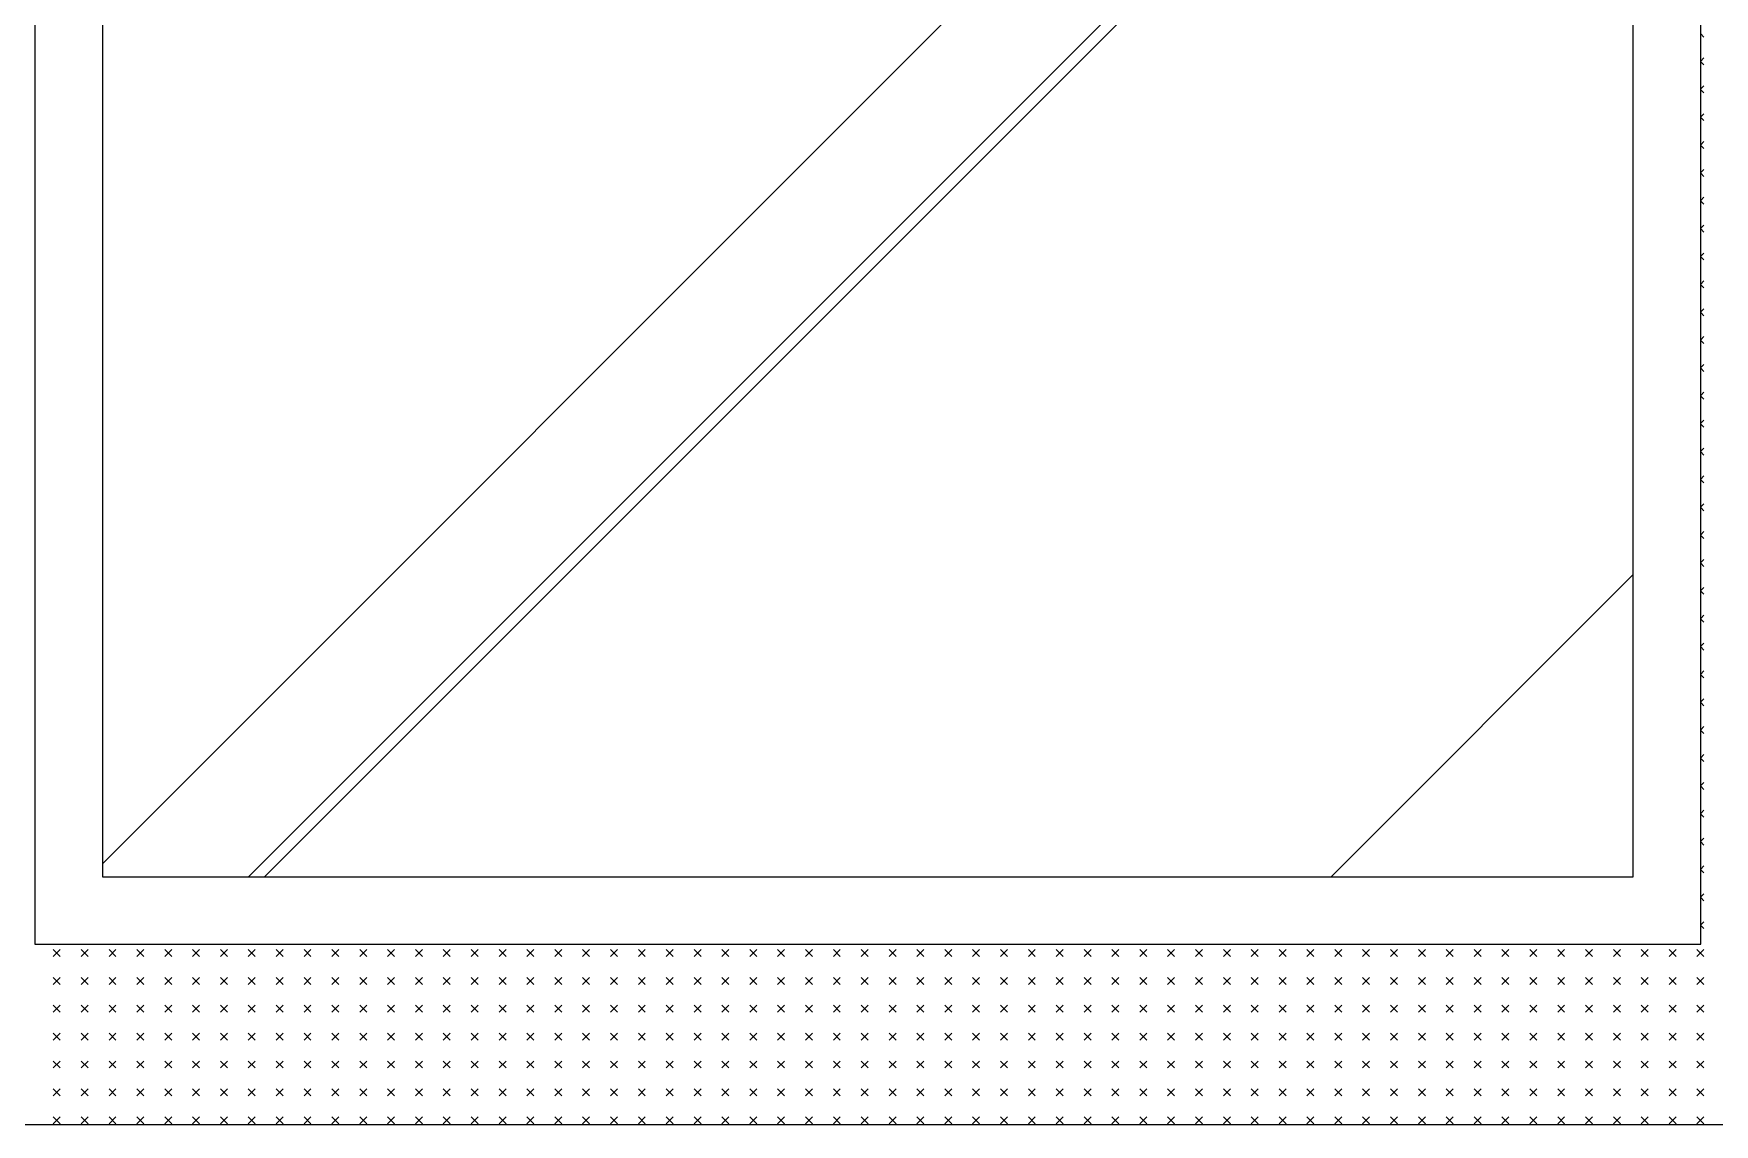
# Model space of a CAD drawing. Extents: x -6243262 to 3079315, y -2914302 to 172723.
# Drawn here: x -1780133 to -1779375, y -598832 to -598340 of the extents above; entities that cross this region are included whole.
import ezdxf

# ---------------------------------------------------------------- set-up
doc = ezdxf.new("R2010")
doc.units = 0
doc.header["$LTSCALE"] = 1000
doc.layers.add('fur', color=253, linetype='Continuous')

# ---------------------------------------------------------------- blocks, each defined once
blk = doc.blocks.new('$plan$00002641')
at = {"layer": 'fur', "color": 0}
for p, q in [((1629.96, 394.96), (1628.55, 393.54)), ((1640.8, 393.54), (1639.38, 394.96)), ((1642.52, 394.96), (1641.11, 393.54)), ((1653.36, 393.54), (1651.94, 394.96)), ((1655.08, 394.96), (1653.67, 393.54)), ((1665.92, 393.54), (1664.5, 394.96)), ((1667.64, 394.96), (1666.23, 393.54)), ((1678.48, 393.54), (1677.06, 394.96)), ((1680.2, 394.96), (1678.79, 393.54)), ((1691.04, 393.54), (1689.62, 394.96)), ((1692.76, 394.96), (1691.35, 393.54)), ((1703.6, 393.54), (1702.18, 394.96)), ((1705.32, 394.96), (1703.91, 393.54)), ((1716.16, 393.54), (1714.74, 394.96)), ((1717.88, 394.96), (1716.47, 393.54)), ((1728.72, 393.54), (1727.3, 394.96)), ((1730.44, 394.96), (1729.03, 393.54)), ((1741.28, 393.54), (1739.86, 394.96)), ((1743, 394.96), (1741.59, 393.54)), ((1753.84, 393.54), (1752.42, 394.96)), ((1755.56, 394.96), (1754.15, 393.54)), ((1766.4, 393.54), (1764.98, 394.96)), ((1768.12, 394.96), (1766.71, 393.54)), ((1778.96, 393.54), (1777.54, 394.96)), ((1780.68, 394.96), (1779.27, 393.54)), ((1791.52, 393.54), (1790.1, 394.96)), ((1793.24, 394.96), (1791.83, 393.54)), ((1804.08, 393.54), (1802.66, 394.96)), ((1805.8, 394.96), (1804.39, 393.54)), ((1816.64, 393.54), (1815.22, 394.96)), ((1818.36, 394.96), (1816.95, 393.54)), ((1829.2, 393.54), (1827.78, 394.96)), ((1830.92, 394.96), (1829.51, 393.54)), ((1841.76, 393.54), (1840.34, 394.96)), ((1843.48, 394.96), (1842.07, 393.54)), ((1854.32, 393.54), (1852.9, 394.96)), ((1856.04, 394.96), (1854.63, 393.54)), ((1866.88, 393.54), (1865.46, 394.96)), ((1868.6, 394.96), (1867.19, 393.54)), ((1879.44, 393.54), (1878.02, 394.96)), ((1881.16, 394.96), (1879.75, 393.54)), ((1892, 393.54), (1890.58, 394.96)), ((1893.72, 394.96), (1892.31, 393.54)), ((1904.56, 393.54), (1903.14, 394.96)), ((1906.28, 394.96), (1904.87, 393.54)), ((1917.12, 393.54), (1915.7, 394.96)), ((1918.84, 394.96), (1917.43, 393.54)), ((1929.68, 393.54), (1928.26, 394.96)), ((1931.4, 394.96), (1929.99, 393.54)), ((1942.24, 393.54), (1940.82, 394.96)), ((1943.96, 394.96), (1942.55, 393.54)), ((1954.8, 393.54), (1953.38, 394.96)), ((1956.52, 394.96), (1955.11, 393.54)), ((1967.36, 393.54), (1965.94, 394.96)), ((1969.08, 394.96), (1967.67, 393.54)), ((1979.92, 393.54), (1978.5, 394.96)), ((1981.64, 394.96), (1980.23, 393.54)), ((1992.48, 393.54), (1991.06, 394.96)), ((1994.2, 394.96), (1992.79, 393.54)), ((2005.04, 393.54), (2003.62, 394.96)), ((2006.76, 394.96), (2005.35, 393.54)), ((2017.6, 393.54), (2016.18, 394.96)), ((2019.32, 394.96), (2017.91, 393.54)), ((2030.16, 393.54), (2028.74, 394.96)), ((2031.88, 394.96), (2030.47, 393.54)), ((2044.44, 391.82), (2041.3, 394.96)), ((2044.44, 394.96), (2041.3, 391.82)), ((2057, 391.82), (2053.86, 394.96)), ((2057, 394.96), (2053.86, 391.82)), ((2069.56, 391.82), (2066.42, 394.96)), ((2069.56, 394.96), (2066.42, 391.82)), ((2082.12, 391.82), (2078.98, 394.96)), ((2082.12, 394.96), (2078.98, 391.82)), ((2094.68, 391.82), (2091.54, 394.96)), ((2094.68, 394.96), (2091.54, 391.82)), ((2107.24, 391.82), (2104.1, 394.96)), ((2107.24, 394.96), (2104.1, 391.82)), ((2119.8, 391.82), (2116.66, 394.96)), ((2119.8, 394.96), (2116.66, 391.82)), ((2038.9, 393.54), (1287.8, 393.54)), ((2038.9, -357.56), (2038.9, 393.54)), ((2044.44, 379.26), (2041.3, 382.4)), ((2044.44, 382.4), (2041.3, 379.26)), ((2057, 379.26), (2053.86, 382.4)), ((2057, 382.4), (2053.86, 379.26)), ((2069.56, 379.26), (2066.42, 382.4)), ((2069.56, 382.4), (2066.42, 379.26)), ((2082.12, 379.26), (2078.98, 382.4)), ((2082.12, 382.4), (2078.98, 379.26)), ((2094.68, 379.26), (2091.54, 382.4)), ((2094.68, 382.4), (2091.54, 379.26)), ((2107.24, 379.26), (2104.1, 382.4)), ((2107.24, 382.4), (2104.1, 379.26)), ((2119.8, 379.26), (2116.66, 382.4)), ((2119.8, 382.4), (2116.66, 379.26)), ((2044.44, 366.7), (2041.3, 369.84)), ((2044.44, 369.84), (2041.3, 366.7)), ((2057, 366.7), (2053.86, 369.84)), ((2057, 369.84), (2053.86, 366.7)), ((2069.56, 366.7), (2066.42, 369.84)), ((2069.56, 369.84), (2066.42, 366.7)), ((2082.12, 366.7), (2078.98, 369.84)), ((2082.12, 369.84), (2078.98, 366.7)), ((2094.68, 366.7), (2091.54, 369.84)), ((2094.68, 369.84), (2091.54, 366.7)), ((2107.24, 366.7), (2104.1, 369.84)), ((2107.24, 369.84), (2104.1, 366.7)), ((2119.8, 366.7), (2116.66, 369.84)), ((2119.8, 369.84), (2116.66, 366.7)), ((2008.45, 363.09), (1318.25, 363.09)), ((2002.59, -327.11), (1318.25, 357.23)), ((2008.45, -261.2), (1384.17, 363.09)), ((2008.45, -254.02), (1391.34, 363.09)), ((2008.45, 226.85), (1872.21, 363.09)), ((2008.45, -327.11), (2008.45, 363.09)), ((2044.44, 354.14), (2041.3, 357.28)), ((2044.44, 357.28), (2041.3, 354.14)), ((2057, 354.14), (2053.86, 357.28)), ((2057, 357.28), (2053.86, 354.14)), ((2069.56, 354.14), (2066.42, 357.28)), ((2069.56, 357.28), (2066.42, 354.14)), ((2082.12, 354.14), (2078.98, 357.28)), ((2082.12, 357.28), (2078.98, 354.14)), ((2094.68, 354.14), (2091.54, 357.28)), ((2094.68, 357.28), (2091.54, 354.14)), ((2107.24, 354.14), (2104.1, 357.28)), ((2107.24, 357.28), (2104.1, 354.14)), ((2119.8, 354.14), (2116.66, 357.28)), ((2119.8, 357.28), (2116.66, 354.14)), ((2044.44, 341.58), (2041.3, 344.72)), ((2044.44, 344.72), (2041.3, 341.58)), ((2057, 341.58), (2053.86, 344.72)), ((2057, 344.72), (2053.86, 341.58)), ((2069.56, 341.58), (2066.42, 344.72)), ((2069.56, 344.72), (2066.42, 341.58)), ((2082.12, 341.58), (2078.98, 344.72)), ((2082.12, 344.72), (2078.98, 341.58)), ((2094.68, 341.58), (2091.54, 344.72)), ((2094.68, 344.72), (2091.54, 341.58)), ((2107.24, 341.58), (2104.1, 344.72)), ((2107.24, 344.72), (2104.1, 341.58)), ((2119.8, 341.58), (2116.66, 344.72)), ((2119.8, 344.72), (2116.66, 341.58)), ((2044.44, 329.02), (2041.3, 332.16)), ((2044.44, 332.16), (2041.3, 329.02)), ((2057, 329.02), (2053.86, 332.16)), ((2057, 332.16), (2053.86, 329.02)), ((2069.56, 329.02), (2066.42, 332.16)), ((2069.56, 332.16), (2066.42, 329.02)), ((2082.12, 329.02), (2078.98, 332.16)), ((2082.12, 332.16), (2078.98, 329.02)), ((2094.68, 329.02), (2091.54, 332.16)), ((2094.68, 332.16), (2091.54, 329.02)), ((2107.24, 329.02), (2104.1, 332.16)), ((2107.24, 332.16), (2104.1, 329.02)), ((2119.8, 329.02), (2116.66, 332.16)), ((2119.8, 332.16), (2116.66, 329.02)), ((2044.44, 316.46), (2041.3, 319.6)), ((2044.44, 319.6), (2041.3, 316.46)), ((2057, 316.46), (2053.86, 319.6)), ((2057, 319.6), (2053.86, 316.46)), ((2069.56, 316.46), (2066.42, 319.6)), ((2069.56, 319.6), (2066.42, 316.46)), ((2082.12, 316.46), (2078.98, 319.6)), ((2082.12, 319.6), (2078.98, 316.46)), ((2094.68, 316.46), (2091.54, 319.6)), ((2094.68, 319.6), (2091.54, 316.46)), ((2107.24, 316.46), (2104.1, 319.6)), ((2107.24, 319.6), (2104.1, 316.46)), ((2119.8, 316.46), (2116.66, 319.6)), ((2119.8, 319.6), (2116.66, 316.46)), ((2044.44, 303.9), (2041.3, 307.04)), ((2044.44, 307.04), (2041.3, 303.9)), ((2057, 303.9), (2053.86, 307.04)), ((2057, 307.04), (2053.86, 303.9)), ((2069.56, 303.9), (2066.42, 307.04)), ((2069.56, 307.04), (2066.42, 303.9)), ((2082.12, 303.9), (2078.98, 307.04)), ((2082.12, 307.04), (2078.98, 303.9)), ((2094.68, 303.9), (2091.54, 307.04)), ((2094.68, 307.04), (2091.54, 303.9)), ((2107.24, 303.9), (2104.1, 307.04)), ((2107.24, 307.04), (2104.1, 303.9)), ((2119.8, 303.9), (2116.66, 307.04)), ((2119.8, 307.04), (2116.66, 303.9)), ((2044.44, 291.34), (2041.3, 294.48)), ((2044.44, 294.48), (2041.3, 291.34)), ((2057, 291.34), (2053.86, 294.48)), ((2057, 294.48), (2053.86, 291.34)), ((2069.56, 291.34), (2066.42, 294.48)), ((2069.56, 294.48), (2066.42, 291.34)), ((2082.12, 291.34), (2078.98, 294.48)), ((2082.12, 294.48), (2078.98, 291.34)), ((2094.68, 291.34), (2091.54, 294.48)), ((2094.68, 294.48), (2091.54, 291.34)), ((2107.24, 291.34), (2104.1, 294.48)), ((2107.24, 294.48), (2104.1, 291.34)), ((2119.8, 291.34), (2116.66, 294.48)), ((2119.8, 294.48), (2116.66, 291.34)), ((2044.44, 278.78), (2041.3, 281.92)), ((2044.44, 281.92), (2041.3, 278.78)), ((2057, 278.78), (2053.86, 281.92)), ((2057, 281.92), (2053.86, 278.78)), ((2069.56, 278.78), (2066.42, 281.92)), ((2069.56, 281.92), (2066.42, 278.78)), ((2082.12, 278.78), (2078.98, 281.92)), ((2082.12, 281.92), (2078.98, 278.78)), ((2094.68, 278.78), (2091.54, 281.92)), ((2094.68, 281.92), (2091.54, 278.78)), ((2107.24, 278.78), (2104.1, 281.92)), ((2107.24, 281.92), (2104.1, 278.78)), ((2119.8, 278.78), (2116.66, 281.92)), ((2119.8, 281.92), (2116.66, 278.78)), ((2044.44, 266.22), (2041.3, 269.36)), ((2044.44, 269.36), (2041.3, 266.22)), ((2057, 266.22), (2053.86, 269.36)), ((2057, 269.36), (2053.86, 266.22)), ((2069.56, 266.22), (2066.42, 269.36)), ((2069.56, 269.36), (2066.42, 266.22)), ((2082.12, 266.22), (2078.98, 269.36)), ((2082.12, 269.36), (2078.98, 266.22)), ((2094.68, 266.22), (2091.54, 269.36)), ((2094.68, 269.36), (2091.54, 266.22)), ((2107.24, 266.22), (2104.1, 269.36)), ((2107.24, 269.36), (2104.1, 266.22)), ((2119.8, 269.36), (2116.66, 266.22)), ((2119.8, 266.22), (2116.66, 269.36)), ((2044.44, 253.66), (2041.3, 256.8)), ((2044.44, 256.8), (2041.3, 253.66)), ((2057, 253.66), (2053.86, 256.8)), ((2057, 256.8), (2053.86, 253.66)), ((2069.56, 253.66), (2066.42, 256.8)), ((2069.56, 256.8), (2066.42, 253.66)), ((2082.12, 253.66), (2078.98, 256.8)), ((2082.12, 256.8), (2078.98, 253.66)), ((2094.68, 253.66), (2091.54, 256.8)), ((2094.68, 256.8), (2091.54, 253.66)), ((2107.24, 256.8), (2104.1, 253.66)), ((2107.24, 253.66), (2104.1, 256.8)), ((2119.8, 256.8), (2116.66, 253.66)), ((2119.8, 253.66), (2116.66, 256.8)), ((2044.44, 241.1), (2041.3, 244.24)), ((2044.44, 244.24), (2041.3, 241.1)), ((2057, 241.1), (2053.86, 244.24)), ((2057, 244.24), (2053.86, 241.1)), ((2069.56, 241.1), (2066.42, 244.24)), ((2069.56, 244.24), (2066.42, 241.1)), ((2082.12, 241.1), (2078.98, 244.24)), ((2082.12, 244.24), (2078.98, 241.1)), ((2094.68, 244.24), (2091.54, 241.1)), ((2094.68, 241.1), (2091.54, 244.24)), ((2107.24, 244.24), (2104.1, 241.1)), ((2107.24, 241.1), (2104.1, 244.24)), ((2119.8, 244.24), (2116.66, 241.1)), ((2119.8, 241.1), (2116.66, 244.24)), ((2044.44, 228.54), (2041.3, 231.68)), ((2044.44, 231.68), (2041.3, 228.54)), ((2057, 228.54), (2053.86, 231.68)), ((2057, 231.68), (2053.86, 228.54)), ((2069.56, 228.54), (2066.42, 231.68)), ((2069.56, 231.68), (2066.42, 228.54)), ((2082.12, 231.68), (2078.98, 228.54)), ((2082.12, 228.54), (2078.98, 231.68)), ((2094.68, 231.68), (2091.54, 228.54)), ((2094.68, 228.54), (2091.54, 231.68)), ((2107.24, 231.68), (2104.1, 228.54)), ((2107.24, 228.54), (2104.1, 231.68)), ((2119.8, 231.68), (2116.66, 228.54)), ((2119.8, 228.54), (2116.66, 231.68)), ((2044.44, 215.98), (2041.3, 219.12)), ((2044.44, 219.12), (2041.3, 215.98)), ((2057, 215.98), (2053.86, 219.12)), ((2057, 219.12), (2053.86, 215.98)), ((2069.56, 219.12), (2066.42, 215.98)), ((2069.56, 215.98), (2066.42, 219.12)), ((2082.12, 219.12), (2078.98, 215.98)), ((2082.12, 215.98), (2078.98, 219.12)), ((2094.68, 219.12), (2091.54, 215.98)), ((2094.68, 215.98), (2091.54, 219.12)), ((2107.24, 219.12), (2104.1, 215.98)), ((2107.24, 215.98), (2104.1, 219.12)), ((2119.8, 219.12), (2116.66, 215.98)), ((2119.8, 215.98), (2116.66, 219.12)), ((2044.44, 203.42), (2041.3, 206.56)), ((2044.44, 206.56), (2041.3, 203.42)), ((2057, 203.42), (2053.86, 206.56)), ((2057, 206.56), (2053.86, 203.42)), ((2069.56, 203.42), (2066.42, 206.56)), ((2069.56, 206.56), (2066.42, 203.42)), ((2082.12, 206.56), (2078.98, 203.42)), ((2082.12, 203.42), (2078.98, 206.56)), ((2094.68, 206.56), (2091.54, 203.42)), ((2094.68, 203.42), (2091.54, 206.56)), ((2107.24, 206.56), (2104.1, 203.42)), ((2107.24, 203.42), (2104.1, 206.56)), ((2119.8, 206.56), (2116.66, 203.42)), ((2119.8, 203.42), (2116.66, 206.56)), ((2044.44, 190.86), (2041.3, 194)), ((2044.44, 194), (2041.3, 190.86)), ((2057, 190.86), (2053.86, 194)), ((2057, 194), (2053.86, 190.86)), ((2069.56, 190.86), (2066.42, 194)), ((2069.56, 194), (2066.42, 190.86)), ((2082.12, 190.86), (2078.98, 194)), ((2082.12, 194), (2078.98, 190.86)), ((2094.68, 194), (2091.54, 190.86)), ((2094.68, 190.86), (2091.54, 194)), ((2107.24, 194), (2104.1, 190.86)), ((2107.24, 190.86), (2104.1, 194)), ((2119.8, 194), (2116.66, 190.86)), ((2119.8, 190.86), (2116.66, 194)), ((2044.44, 178.3), (2041.3, 181.44)), ((2044.44, 181.44), (2041.3, 178.3)), ((2057, 178.3), (2053.86, 181.44)), ((2057, 181.44), (2053.86, 178.3)), ((2069.56, 178.3), (2066.42, 181.44)), ((2069.56, 181.44), (2066.42, 178.3)), ((2082.12, 178.3), (2078.98, 181.44)), ((2082.12, 181.44), (2078.98, 178.3)), ((2094.68, 178.3), (2091.54, 181.44)), ((2094.68, 181.44), (2091.54, 178.3)), ((2107.24, 181.44), (2104.1, 178.3)), ((2107.24, 178.3), (2104.1, 181.44)), ((2119.8, 181.44), (2116.66, 178.3)), ((2119.8, 178.3), (2116.66, 181.44)), ((2044.44, 165.74), (2041.3, 168.88)), ((2044.44, 168.88), (2041.3, 165.74)), ((2057, 165.74), (2053.86, 168.88)), ((2057, 168.88), (2053.86, 165.74)), ((2069.56, 165.74), (2066.42, 168.88)), ((2069.56, 168.88), (2066.42, 165.74)), ((2082.12, 165.74), (2078.98, 168.88)), ((2082.12, 168.88), (2078.98, 165.74)), ((2094.68, 165.74), (2091.54, 168.88)), ((2094.68, 168.88), (2091.54, 165.74)), ((2107.24, 165.74), (2104.1, 168.88)), ((2107.24, 168.88), (2104.1, 165.74)), ((2119.8, 168.88), (2116.66, 165.74)), ((2119.8, 165.74), (2116.66, 168.88)), ((2044.44, 153.18), (2041.3, 156.32)), ((2044.44, 156.32), (2041.3, 153.18)), ((2057, 153.18), (2053.86, 156.32)), ((2057, 156.32), (2053.86, 153.18)), ((2069.56, 153.18), (2066.42, 156.32)), ((2069.56, 156.32), (2066.42, 153.18)), ((2082.12, 153.18), (2078.98, 156.32)), ((2082.12, 156.32), (2078.98, 153.18)), ((2094.68, 153.18), (2091.54, 156.32)), ((2094.68, 156.32), (2091.54, 153.18)), ((2107.24, 153.18), (2104.1, 156.32)), ((2107.24, 156.32), (2104.1, 153.18)), ((2119.8, 153.18), (2116.66, 156.32)), ((2119.8, 156.32), (2116.66, 153.18)), ((2044.44, 140.62), (2041.3, 143.76)), ((2044.44, 143.76), (2041.3, 140.62)), ((2057, 140.62), (2053.86, 143.76)), ((2057, 143.76), (2053.86, 140.62)), ((2069.56, 140.62), (2066.42, 143.76)), ((2069.56, 143.76), (2066.42, 140.62)), ((2082.12, 140.62), (2078.98, 143.76)), ((2082.12, 143.76), (2078.98, 140.62)), ((2094.68, 140.62), (2091.54, 143.76)), ((2094.68, 143.76), (2091.54, 140.62)), ((2107.24, 140.62), (2104.1, 143.76)), ((2107.24, 143.76), (2104.1, 140.62)), ((2119.8, 140.62), (2116.66, 143.76)), ((2119.8, 143.76), (2116.66, 140.62)), ((2044.44, 128.06), (2041.3, 131.2)), ((2044.44, 131.2), (2041.3, 128.06)), ((2057, 128.06), (2053.86, 131.2)), ((2057, 131.2), (2053.86, 128.06)), ((2069.56, 128.06), (2066.42, 131.2)), ((2069.56, 131.2), (2066.42, 128.06)), ((2082.12, 128.06), (2078.98, 131.2)), ((2082.12, 131.2), (2078.98, 128.06)), ((2094.68, 128.06), (2091.54, 131.2)), ((2094.68, 131.2), (2091.54, 128.06)), ((2107.24, 128.06), (2104.1, 131.2)), ((2107.24, 131.2), (2104.1, 128.06)), ((2119.8, 128.06), (2116.66, 131.2)), ((2119.8, 131.2), (2116.66, 128.06)), ((2044.44, 115.5), (2041.3, 118.64)), ((2044.44, 118.64), (2041.3, 115.5)), ((2057, 115.5), (2053.86, 118.64)), ((2057, 118.64), (2053.86, 115.5)), ((2069.56, 115.5), (2066.42, 118.64)), ((2069.56, 118.64), (2066.42, 115.5)), ((2082.12, 115.5), (2078.98, 118.64)), ((2082.12, 118.64), (2078.98, 115.5)), ((2094.68, 115.5), (2091.54, 118.64)), ((2094.68, 118.64), (2091.54, 115.5)), ((2107.24, 115.5), (2104.1, 118.64)), ((2107.24, 118.64), (2104.1, 115.5)), ((2119.8, 115.5), (2116.66, 118.64)), ((2119.8, 118.64), (2116.66, 115.5)), ((2044.44, 102.94), (2041.3, 106.08)), ((2044.44, 106.08), (2041.3, 102.94)), ((2057, 102.94), (2053.86, 106.08)), ((2057, 106.08), (2053.86, 102.94)), ((2069.56, 102.94), (2066.42, 106.08)), ((2069.56, 106.08), (2066.42, 102.94)), ((2082.12, 102.94), (2078.98, 106.08)), ((2082.12, 106.08), (2078.98, 102.94)), ((2094.68, 102.94), (2091.54, 106.08)), ((2094.68, 106.08), (2091.54, 102.94)), ((2107.24, 102.94), (2104.1, 106.08)), ((2107.24, 106.08), (2104.1, 102.94)), ((2119.8, 102.94), (2116.66, 106.08)), ((2119.8, 106.08), (2116.66, 102.94)), ((2044.44, 90.38), (2041.3, 93.52)), ((2044.44, 93.52), (2041.3, 90.38)), ((2057, 90.38), (2053.86, 93.52)), ((2057, 93.52), (2053.86, 90.38)), ((2069.56, 90.38), (2066.42, 93.52)), ((2069.56, 93.52), (2066.42, 90.38)), ((2082.12, 90.38), (2078.98, 93.52)), ((2082.12, 93.52), (2078.98, 90.38)), ((2094.68, 90.38), (2091.54, 93.52)), ((2094.68, 93.52), (2091.54, 90.38)), ((2107.24, 90.38), (2104.1, 93.52)), ((2107.24, 93.52), (2104.1, 90.38)), ((2119.8, 90.38), (2116.66, 93.52)), ((2119.8, 93.52), (2116.66, 90.38)), ((2044.44, 77.82), (2041.3, 80.96)), ((2044.44, 80.96), (2041.3, 77.82)), ((2057, 77.82), (2053.86, 80.96)), ((2057, 80.96), (2053.86, 77.82)), ((2069.56, 77.82), (2066.42, 80.96)), ((2069.56, 80.96), (2066.42, 77.82)), ((2082.12, 77.82), (2078.98, 80.96)), ((2082.12, 80.96), (2078.98, 77.82)), ((2094.68, 77.82), (2091.54, 80.96)), ((2094.68, 80.96), (2091.54, 77.82)), ((2107.24, 77.82), (2104.1, 80.96)), ((2107.24, 80.96), (2104.1, 77.82)), ((2119.8, 77.82), (2116.66, 80.96)), ((2119.8, 80.96), (2116.66, 77.82)), ((2044.44, 65.26), (2041.3, 68.4)), ((2044.44, 68.4), (2041.3, 65.26)), ((2057, 65.26), (2053.86, 68.4)), ((2057, 68.4), (2053.86, 65.26)), ((2069.56, 65.26), (2066.42, 68.4)), ((2069.56, 68.4), (2066.42, 65.26)), ((2082.12, 65.26), (2078.98, 68.4)), ((2082.12, 68.4), (2078.98, 65.26)), ((2094.68, 65.26), (2091.54, 68.4)), ((2094.68, 68.4), (2091.54, 65.26)), ((2107.24, 65.26), (2104.1, 68.4)), ((2107.24, 68.4), (2104.1, 65.26)), ((2119.8, 65.26), (2116.66, 68.4)), ((2119.8, 68.4), (2116.66, 65.26)), ((2044.44, 52.7), (2041.3, 55.84)), ((2044.44, 55.84), (2041.3, 52.7)), ((2057, 52.7), (2053.86, 55.84)), ((2057, 55.84), (2053.86, 52.7)), ((2069.56, 52.7), (2066.42, 55.84)), ((2069.56, 55.84), (2066.42, 52.7)), ((2082.12, 52.7), (2078.98, 55.84)), ((2082.12, 55.84), (2078.98, 52.7)), ((2094.68, 52.7), (2091.54, 55.84)), ((2094.68, 55.84), (2091.54, 52.7)), ((2107.24, 52.7), (2104.1, 55.84)), ((2107.24, 55.84), (2104.1, 52.7)), ((2119.8, 52.7), (2116.66, 55.84)), ((2119.8, 55.84), (2116.66, 52.7)), ((2044.44, 40.14), (2041.3, 43.28)), ((2044.44, 43.28), (2041.3, 40.14)), ((2057, 40.14), (2053.86, 43.28)), ((2057, 43.28), (2053.86, 40.14)), ((2069.56, 40.14), (2066.42, 43.28)), ((2069.56, 43.28), (2066.42, 40.14)), ((2082.12, 40.14), (2078.98, 43.28)), ((2082.12, 43.28), (2078.98, 40.14)), ((2094.68, 40.14), (2091.54, 43.28)), ((2094.68, 43.28), (2091.54, 40.14)), ((2107.24, 40.14), (2104.1, 43.28)), ((2107.24, 43.28), (2104.1, 40.14)), ((2119.8, 40.14), (2116.66, 43.28)), ((2119.8, 43.28), (2116.66, 40.14)), ((2044.44, 27.58), (2041.3, 30.72)), ((2044.44, 30.72), (2041.3, 27.58)), ((2057, 27.58), (2053.86, 30.72)), ((2057, 30.72), (2053.86, 27.58)), ((2069.56, 27.58), (2066.42, 30.72)), ((2069.56, 30.72), (2066.42, 27.58)), ((2082.12, 27.58), (2078.98, 30.72)), ((2082.12, 30.72), (2078.98, 27.58)), ((2094.68, 27.58), (2091.54, 30.72)), ((2094.68, 30.72), (2091.54, 27.58)), ((2107.24, 27.58), (2104.1, 30.72)), ((2107.24, 30.72), (2104.1, 27.58)), ((2119.8, 27.58), (2116.66, 30.72)), ((2119.8, 30.72), (2116.66, 27.58)), ((2044.44, 15.02), (2041.3, 18.16)), ((2044.44, 18.16), (2041.3, 15.02)), ((2057, 15.02), (2053.86, 18.16)), ((2057, 18.16), (2053.86, 15.02)), ((2069.56, 15.02), (2066.42, 18.16)), ((2069.56, 18.16), (2066.42, 15.02)), ((2082.12, 15.02), (2078.98, 18.16)), ((2082.12, 18.16), (2078.98, 15.02)), ((2094.68, 15.02), (2091.54, 18.16)), ((2094.68, 18.16), (2091.54, 15.02)), ((2107.24, 15.02), (2104.1, 18.16)), ((2107.24, 18.16), (2104.1, 15.02)), ((2119.8, 15.02), (2116.66, 18.16)), ((2119.8, 18.16), (2116.66, 15.02)), ((2044.44, 2.46), (2041.3, 5.6)), ((2044.44, 5.6), (2041.3, 2.46)), ((2057, 2.46), (2053.86, 5.6)), ((2057, 5.6), (2053.86, 2.46)), ((2069.56, 2.46), (2066.42, 5.6)), ((2069.56, 5.6), (2066.42, 2.46)), ((2082.12, 2.46), (2078.98, 5.6)), ((2082.12, 5.6), (2078.98, 2.46)), ((2094.68, 2.46), (2091.54, 5.6)), ((2094.68, 5.6), (2091.54, 2.46)), ((2107.24, 2.46), (2104.1, 5.6)), ((2107.24, 5.6), (2104.1, 2.46)), ((2119.8, 2.46), (2116.66, 5.6)), ((2119.8, 5.6), (2116.66, 2.46)), ((2044.44, -10.1), (2041.3, -6.96)), ((2044.44, -6.96), (2041.3, -10.1)), ((2057, -10.1), (2053.86, -6.96)), ((2057, -6.96), (2053.86, -10.1)), ((2069.56, -10.1), (2066.42, -6.96)), ((2069.56, -6.96), (2066.42, -10.1)), ((2082.12, -10.1), (2078.98, -6.96)), ((2082.12, -6.96), (2078.98, -10.1)), ((2094.68, -10.1), (2091.54, -6.96)), ((2094.68, -6.96), (2091.54, -10.1)), ((2107.24, -10.1), (2104.1, -6.96)), ((2107.24, -6.96), (2104.1, -10.1)), ((2119.8, -10.1), (2116.66, -6.96)), ((2119.8, -6.96), (2116.66, -10.1)), ((2044.44, -22.66), (2041.3, -19.52)), ((2044.44, -19.52), (2041.3, -22.66)), ((2057, -22.66), (2053.86, -19.52)), ((2057, -19.52), (2053.86, -22.66)), ((2069.56, -22.66), (2066.42, -19.52)), ((2069.56, -19.52), (2066.42, -22.66)), ((2082.12, -22.66), (2078.98, -19.52)), ((2082.12, -19.52), (2078.98, -22.66)), ((2094.68, -22.66), (2091.54, -19.52)), ((2094.68, -19.52), (2091.54, -22.66)), ((2107.24, -22.66), (2104.1, -19.52)), ((2107.24, -19.52), (2104.1, -22.66)), ((2119.8, -22.66), (2116.66, -19.52)), ((2119.8, -19.52), (2116.66, -22.66)), ((2044.44, -35.22), (2041.3, -32.08)), ((2044.44, -32.08), (2041.3, -35.22)), ((2057, -35.22), (2053.86, -32.08)), ((2057, -32.08), (2053.86, -35.22)), ((2069.56, -35.22), (2066.42, -32.08)), ((2069.56, -32.08), (2066.42, -35.22)), ((2082.12, -35.22), (2078.98, -32.08)), ((2082.12, -32.08), (2078.98, -35.22)), ((2094.68, -35.22), (2091.54, -32.08)), ((2094.68, -32.08), (2091.54, -35.22)), ((2107.24, -35.22), (2104.1, -32.08)), ((2107.24, -32.08), (2104.1, -35.22)), ((2119.8, -35.22), (2116.66, -32.08)), ((2119.8, -32.08), (2116.66, -35.22)), ((2044.44, -47.78), (2041.3, -44.64)), ((2044.44, -44.64), (2041.3, -47.78)), ((2057, -47.78), (2053.86, -44.64)), ((2057, -44.64), (2053.86, -47.78)), ((2069.56, -47.78), (2066.42, -44.64)), ((2069.56, -44.64), (2066.42, -47.78)), ((2082.12, -47.78), (2078.98, -44.64)), ((2082.12, -44.64), (2078.98, -47.78)), ((2094.68, -47.78), (2091.54, -44.64)), ((2094.68, -44.64), (2091.54, -47.78)), ((2107.24, -47.78), (2104.1, -44.64)), ((2107.24, -44.64), (2104.1, -47.78)), ((2119.8, -47.78), (2116.66, -44.64)), ((2119.8, -44.64), (2116.66, -47.78)), ((2044.44, -60.34), (2041.3, -57.2)), ((2044.44, -57.2), (2041.3, -60.34)), ((2057, -60.34), (2053.86, -57.2)), ((2057, -57.2), (2053.86, -60.34)), ((2069.56, -60.34), (2066.42, -57.2)), ((2069.56, -57.2), (2066.42, -60.34)), ((2082.12, -60.34), (2078.98, -57.2)), ((2082.12, -57.2), (2078.98, -60.34)), ((2094.68, -60.34), (2091.54, -57.2)), ((2094.68, -57.2), (2091.54, -60.34)), ((2107.24, -60.34), (2104.1, -57.2)), ((2107.24, -57.2), (2104.1, -60.34)), ((2119.8, -60.34), (2116.66, -57.2)), ((2119.8, -57.2), (2116.66, -60.34)), ((2044.44, -72.9), (2041.3, -69.76)), ((2044.44, -69.76), (2041.3, -72.9)), ((2057, -72.9), (2053.86, -69.76)), ((2057, -69.76), (2053.86, -72.9)), ((2069.56, -72.9), (2066.42, -69.76)), ((2069.56, -69.76), (2066.42, -72.9)), ((2082.12, -72.9), (2078.98, -69.76)), ((2082.12, -69.76), (2078.98, -72.9)), ((2094.68, -72.9), (2091.54, -69.76)), ((2094.68, -69.76), (2091.54, -72.9)), ((2107.24, -72.9), (2104.1, -69.76)), ((2107.24, -69.76), (2104.1, -72.9)), ((2119.8, -72.9), (2116.66, -69.76)), ((2119.8, -69.76), (2116.66, -72.9)), ((2044.44, -85.46), (2041.3, -82.32)), ((2044.44, -82.32), (2041.3, -85.46)), ((2057, -85.46), (2053.86, -82.32)), ((2057, -82.32), (2053.86, -85.46)), ((2069.56, -85.46), (2066.42, -82.32)), ((2069.56, -82.32), (2066.42, -85.46)), ((2082.12, -85.46), (2078.98, -82.32)), ((2082.12, -82.32), (2078.98, -85.46)), ((2094.68, -85.46), (2091.54, -82.32)), ((2094.68, -82.32), (2091.54, -85.46)), ((2107.24, -85.46), (2104.1, -82.32)), ((2107.24, -82.32), (2104.1, -85.46)), ((2119.8, -85.46), (2116.66, -82.32)), ((2119.8, -82.32), (2116.66, -85.46)), ((2044.44, -98.02), (2041.3, -94.88)), ((2044.44, -94.88), (2041.3, -98.02)), ((2057, -98.02), (2053.86, -94.88)), ((2057, -94.88), (2053.86, -98.02)), ((2069.56, -98.02), (2066.42, -94.88)), ((2069.56, -94.88), (2066.42, -98.02)), ((2082.12, -98.02), (2078.98, -94.88)), ((2082.12, -94.88), (2078.98, -98.02)), ((2094.68, -98.02), (2091.54, -94.88)), ((2094.68, -94.88), (2091.54, -98.02)), ((2107.24, -98.02), (2104.1, -94.88)), ((2107.24, -94.88), (2104.1, -98.02)), ((2119.8, -98.02), (2116.66, -94.88)), ((2119.8, -94.88), (2116.66, -98.02)), ((2044.44, -110.58), (2041.3, -107.44)), ((2044.44, -107.44), (2041.3, -110.58)), ((2057, -110.58), (2053.86, -107.44)), ((2057, -107.44), (2053.86, -110.58)), ((2069.56, -110.58), (2066.42, -107.44)), ((2069.56, -107.44), (2066.42, -110.58)), ((2082.12, -110.58), (2078.98, -107.44)), ((2082.12, -107.44), (2078.98, -110.58)), ((2094.68, -110.58), (2091.54, -107.44)), ((2094.68, -107.44), (2091.54, -110.58)), ((2107.24, -110.58), (2104.1, -107.44)), ((2107.24, -107.44), (2104.1, -110.58)), ((2119.8, -110.58), (2116.66, -107.44)), ((2119.8, -107.44), (2116.66, -110.58)), ((2044.44, -123.14), (2041.3, -120)), ((2044.44, -120), (2041.3, -123.14)), ((2057, -123.14), (2053.86, -120)), ((2057, -120), (2053.86, -123.14)), ((2069.56, -123.14), (2066.42, -120)), ((2069.56, -120), (2066.42, -123.14)), ((2082.12, -123.14), (2078.98, -120)), ((2082.12, -120), (2078.98, -123.14)), ((2094.68, -123.14), (2091.54, -120)), ((2094.68, -120), (2091.54, -123.14)), ((2107.24, -123.14), (2104.1, -120)), ((2107.24, -120), (2104.1, -123.14)), ((2119.8, -123.14), (2116.66, -120)), ((2119.8, -120), (2116.66, -123.14)), ((2044.44, -135.7), (2041.3, -132.56)), ((2044.44, -132.56), (2041.3, -135.7)), ((2057, -135.7), (2053.86, -132.56)), ((2057, -132.56), (2053.86, -135.7)), ((2069.56, -135.7), (2066.42, -132.56)), ((2069.56, -132.56), (2066.42, -135.7)), ((2082.12, -135.7), (2078.98, -132.56)), ((2082.12, -132.56), (2078.98, -135.7)), ((2094.68, -135.7), (2091.54, -132.56)), ((2094.68, -132.56), (2091.54, -135.7)), ((2107.24, -135.7), (2104.1, -132.56)), ((2107.24, -132.56), (2104.1, -135.7)), ((2119.8, -135.7), (2116.66, -132.56)), ((2119.8, -132.56), (2116.66, -135.7)), ((2044.44, -148.26), (2041.3, -145.12)), ((2044.44, -145.12), (2041.3, -148.26)), ((2057, -148.26), (2053.86, -145.12)), ((2057, -145.12), (2053.86, -148.26)), ((2069.56, -148.26), (2066.42, -145.12)), ((2069.56, -145.12), (2066.42, -148.26)), ((2082.12, -148.26), (2078.98, -145.12)), ((2082.12, -145.12), (2078.98, -148.26)), ((2094.68, -148.26), (2091.54, -145.12)), ((2094.68, -145.12), (2091.54, -148.26)), ((2107.24, -148.26), (2104.1, -145.12)), ((2107.24, -145.12), (2104.1, -148.26)), ((2119.8, -148.26), (2116.66, -145.12)), ((2119.8, -145.12), (2116.66, -148.26)), ((2044.44, -160.82), (2041.3, -157.68)), ((2044.44, -157.68), (2041.3, -160.82)), ((2057, -160.82), (2053.86, -157.68)), ((2057, -157.68), (2053.86, -160.82)), ((2069.56, -160.82), (2066.42, -157.68)), ((2069.56, -157.68), (2066.42, -160.82)), ((2082.12, -160.82), (2078.98, -157.68)), ((2082.12, -157.68), (2078.98, -160.82)), ((2094.68, -160.82), (2091.54, -157.68)), ((2094.68, -157.68), (2091.54, -160.82)), ((2107.24, -160.82), (2104.1, -157.68)), ((2107.24, -157.68), (2104.1, -160.82)), ((2119.8, -160.82), (2116.66, -157.68)), ((2119.8, -157.68), (2116.66, -160.82)), ((2044.44, -173.38), (2041.3, -170.24)), ((2044.44, -170.24), (2041.3, -173.38)), ((2057, -173.38), (2053.86, -170.24)), ((2057, -170.24), (2053.86, -173.38)), ((2069.56, -173.38), (2066.42, -170.24)), ((2069.56, -170.24), (2066.42, -173.38)), ((2082.12, -173.38), (2078.98, -170.24)), ((2082.12, -170.24), (2078.98, -173.38)), ((2094.68, -173.38), (2091.54, -170.24)), ((2094.68, -170.24), (2091.54, -173.38)), ((2107.24, -173.38), (2104.1, -170.24)), ((2107.24, -170.24), (2104.1, -173.38)), ((2119.8, -173.38), (2116.66, -170.24)), ((2119.8, -170.24), (2116.66, -173.38)), ((2044.44, -185.94), (2041.3, -182.8)), ((2044.44, -182.8), (2041.3, -185.94)), ((2057, -185.94), (2053.86, -182.8)), ((2057, -182.8), (2053.86, -185.94)), ((2069.56, -185.94), (2066.42, -182.8)), ((2069.56, -182.8), (2066.42, -185.94)), ((2082.12, -185.94), (2078.98, -182.8)), ((2082.12, -182.8), (2078.98, -185.94)), ((2094.68, -185.94), (2091.54, -182.8)), ((2094.68, -182.8), (2091.54, -185.94)), ((2107.24, -185.94), (2104.1, -182.8)), ((2107.24, -182.8), (2104.1, -185.94)), ((2119.8, -185.94), (2116.66, -182.8)), ((2119.8, -182.8), (2116.66, -185.94)), ((2044.44, -195.36), (2041.3, -198.5)), ((2044.44, -198.5), (2041.3, -195.36)), ((2057, -198.5), (2053.86, -195.36)), ((2057, -195.36), (2053.86, -198.5)), ((2069.56, -198.5), (2066.42, -195.36)), ((2069.56, -195.36), (2066.42, -198.5)), ((2082.12, -198.5), (2078.98, -195.36)), ((2082.12, -195.36), (2078.98, -198.5)), ((2094.68, -198.5), (2091.54, -195.36)), ((2094.68, -195.36), (2091.54, -198.5)), ((2107.24, -198.5), (2104.1, -195.36)), ((2107.24, -195.36), (2104.1, -198.5)), ((2119.8, -198.5), (2116.66, -195.36)), ((2119.8, -195.36), (2116.66, -198.5)), ((2044.44, -207.92), (2041.3, -211.06)), ((2044.44, -211.06), (2041.3, -207.92)), ((2057, -207.92), (2053.86, -211.06)), ((2057, -211.06), (2053.86, -207.92)), ((2069.56, -211.06), (2066.42, -207.92)), ((2069.56, -207.92), (2066.42, -211.06)), ((2082.12, -211.06), (2078.98, -207.92)), ((2082.12, -207.92), (2078.98, -211.06)), ((2094.68, -211.06), (2091.54, -207.92)), ((2094.68, -207.92), (2091.54, -211.06)), ((2107.24, -211.06), (2104.1, -207.92)), ((2107.24, -207.92), (2104.1, -211.06)), ((2119.8, -211.06), (2116.66, -207.92)), ((2119.8, -207.92), (2116.66, -211.06)), ((2044.44, -220.48), (2041.3, -223.62)), ((2044.44, -223.62), (2041.3, -220.48)), ((2057, -220.48), (2053.86, -223.62)), ((2057, -223.62), (2053.86, -220.48)), ((2069.56, -223.62), (2066.42, -220.48)), ((2069.56, -220.48), (2066.42, -223.62)), ((2082.12, -223.62), (2078.98, -220.48)), ((2082.12, -220.48), (2078.98, -223.62)), ((2094.68, -223.62), (2091.54, -220.48)), ((2094.68, -220.48), (2091.54, -223.62)), ((2107.24, -223.62), (2104.1, -220.48)), ((2107.24, -220.48), (2104.1, -223.62)), ((2119.8, -223.62), (2116.66, -220.48)), ((2119.8, -220.48), (2116.66, -223.62)), ((2044.44, -233.04), (2041.3, -236.18)), ((2044.44, -236.18), (2041.3, -233.04)), ((2057, -236.18), (2053.86, -233.04)), ((2057, -233.04), (2053.86, -236.18)), ((2069.56, -236.18), (2066.42, -233.04)), ((2069.56, -233.04), (2066.42, -236.18)), ((2082.12, -236.18), (2078.98, -233.04)), ((2082.12, -233.04), (2078.98, -236.18)), ((2094.68, -236.18), (2091.54, -233.04)), ((2094.68, -233.04), (2091.54, -236.18)), ((2107.24, -236.18), (2104.1, -233.04)), ((2107.24, -233.04), (2104.1, -236.18)), ((2119.8, -236.18), (2116.66, -233.04)), ((2119.8, -233.04), (2116.66, -236.18)), ((2044.44, -248.74), (2041.3, -245.6)), ((2044.44, -245.6), (2041.3, -248.74)), ((2057, -248.74), (2053.86, -245.6)), ((2057, -245.6), (2053.86, -248.74)), ((2069.56, -248.74), (2066.42, -245.6)), ((2069.56, -245.6), (2066.42, -248.74)), ((2082.12, -248.74), (2078.98, -245.6)), ((2082.12, -245.6), (2078.98, -248.74)), ((2094.68, -248.74), (2091.54, -245.6)), ((2094.68, -245.6), (2091.54, -248.74)), ((2107.24, -248.74), (2104.1, -245.6)), ((2107.24, -245.6), (2104.1, -248.74)), ((2119.8, -248.74), (2116.66, -245.6)), ((2119.8, -245.6), (2116.66, -248.74)), ((2044.44, -261.3), (2041.3, -258.16)), ((2044.44, -258.16), (2041.3, -261.3)), ((2057, -261.3), (2053.86, -258.16)), ((2057, -258.16), (2053.86, -261.3)), ((2069.56, -261.3), (2066.42, -258.16)), ((2069.56, -258.16), (2066.42, -261.3)), ((2082.12, -261.3), (2078.98, -258.16)), ((2082.12, -258.16), (2078.98, -261.3)), ((2094.68, -261.3), (2091.54, -258.16)), ((2094.68, -258.16), (2091.54, -261.3)), ((2107.24, -261.3), (2104.1, -258.16)), ((2107.24, -258.16), (2104.1, -261.3)), ((2119.8, -261.3), (2116.66, -258.16)), ((2119.8, -258.16), (2116.66, -261.3)), ((2044.44, -273.86), (2041.3, -270.72)), ((2044.44, -270.72), (2041.3, -273.86)), ((2057, -273.86), (2053.86, -270.72)), ((2057, -270.72), (2053.86, -273.86)), ((2069.56, -273.86), (2066.42, -270.72)), ((2069.56, -270.72), (2066.42, -273.86)), ((2082.12, -273.86), (2078.98, -270.72)), ((2082.12, -270.72), (2078.98, -273.86)), ((2094.68, -273.86), (2091.54, -270.72)), ((2094.68, -270.72), (2091.54, -273.86)), ((2107.24, -273.86), (2104.1, -270.72)), ((2107.24, -270.72), (2104.1, -273.86)), ((2119.8, -273.86), (2116.66, -270.72)), ((2119.8, -270.72), (2116.66, -273.86)), ((2044.44, -286.42), (2041.3, -283.28)), ((2044.44, -283.28), (2041.3, -286.42)), ((2057, -286.42), (2053.86, -283.28)), ((2057, -283.28), (2053.86, -286.42)), ((2069.56, -286.42), (2066.42, -283.28)), ((2069.56, -283.28), (2066.42, -286.42)), ((2082.12, -286.42), (2078.98, -283.28)), ((2082.12, -283.28), (2078.98, -286.42)), ((2094.68, -286.42), (2091.54, -283.28)), ((2094.68, -283.28), (2091.54, -286.42)), ((2107.24, -286.42), (2104.1, -283.28)), ((2107.24, -283.28), (2104.1, -286.42)), ((2119.8, -286.42), (2116.66, -283.28)), ((2119.8, -283.28), (2116.66, -286.42)), ((2044.44, -298.98), (2041.3, -295.84)), ((2044.44, -295.84), (2041.3, -298.98)), ((2057, -298.98), (2053.86, -295.84)), ((2057, -295.84), (2053.86, -298.98)), ((2069.56, -298.98), (2066.42, -295.84)), ((2069.56, -295.84), (2066.42, -298.98)), ((2082.12, -298.98), (2078.98, -295.84)), ((2082.12, -295.84), (2078.98, -298.98)), ((2094.68, -298.98), (2091.54, -295.84)), ((2094.68, -295.84), (2091.54, -298.98)), ((2107.24, -298.98), (2104.1, -295.84)), ((2107.24, -295.84), (2104.1, -298.98)), ((2119.8, -298.98), (2116.66, -295.84)), ((2119.8, -295.84), (2116.66, -298.98)), ((2044.44, -311.54), (2041.3, -308.4)), ((2044.44, -308.4), (2041.3, -311.54)), ((2057, -311.54), (2053.86, -308.4)), ((2057, -308.4), (2053.86, -311.54)), ((2069.56, -311.54), (2066.42, -308.4)), ((2069.56, -308.4), (2066.42, -311.54)), ((2082.12, -311.54), (2078.98, -308.4)), ((2082.12, -308.4), (2078.98, -311.54)), ((2094.68, -311.54), (2091.54, -308.4)), ((2094.68, -308.4), (2091.54, -311.54)), ((2107.24, -311.54), (2104.1, -308.4)), ((2107.24, -308.4), (2104.1, -311.54)), ((2119.8, -311.54), (2116.66, -308.4)), ((2119.8, -308.4), (2116.66, -311.54)), ((2044.44, -324.1), (2041.3, -320.96)), ((2044.44, -320.96), (2041.3, -324.1)), ((2057, -324.1), (2053.86, -320.96)), ((2057, -320.96), (2053.86, -324.1)), ((2069.56, -324.1), (2066.42, -320.96)), ((2069.56, -320.96), (2066.42, -324.1)), ((2082.12, -324.1), (2078.98, -320.96)), ((2082.12, -320.96), (2078.98, -324.1)), ((2094.68, -324.1), (2091.54, -320.96)), ((2094.68, -320.96), (2091.54, -324.1)), ((2107.24, -324.1), (2104.1, -320.96)), ((2107.24, -320.96), (2104.1, -324.1)), ((2119.8, -324.1), (2116.66, -320.96)), ((2119.8, -320.96), (2116.66, -324.1)), ((1318.25, -327.11), (2008.45, -327.11)), ((2044.44, -336.66), (2041.3, -333.52)), ((2044.44, -333.52), (2041.3, -336.66)), ((2057, -336.66), (2053.86, -333.52)), ((2057, -333.52), (2053.86, -336.66)), ((2069.56, -336.66), (2066.42, -333.52)), ((2069.56, -333.52), (2066.42, -336.66)), ((2082.12, -336.66), (2078.98, -333.52)), ((2082.12, -333.52), (2078.98, -336.66)), ((2094.68, -336.66), (2091.54, -333.52)), ((2094.68, -333.52), (2091.54, -336.66)), ((2107.24, -336.66), (2104.1, -333.52)), ((2107.24, -333.52), (2104.1, -336.66)), ((2119.8, -336.66), (2116.66, -333.52)), ((2119.8, -333.52), (2116.66, -336.66)), ((2044.44, -349.22), (2041.3, -346.08)), ((2044.44, -346.08), (2041.3, -349.22)), ((2057, -349.22), (2053.86, -346.08)), ((2057, -346.08), (2053.86, -349.22)), ((2069.56, -349.22), (2066.42, -346.08)), ((2069.56, -346.08), (2066.42, -349.22)), ((2082.12, -349.22), (2078.98, -346.08)), ((2082.12, -346.08), (2078.98, -349.22)), ((2094.68, -349.22), (2091.54, -346.08)), ((2094.68, -346.08), (2091.54, -349.22)), ((2107.24, -349.22), (2104.1, -346.08)), ((2107.24, -346.08), (2104.1, -349.22)), ((2119.8, -349.22), (2116.66, -346.08)), ((2119.8, -346.08), (2116.66, -349.22)), ((1287.8, -357.56), (2038.9, -357.56))]:
    blk.add_line(p, q, dxfattribs=at)
blk.add_lwpolyline([(2120.1, 474.74), (1206.6, 474.74), (1206.6, -438.76), (2120.1, -438.76)], close=True, dxfattribs=at)
blk = doc.blocks.new('33')
at = {"color": 8, "rotation": 270}
blk.add_blockref('$plan$00002641', (1454117.72, -771877.08), dxfattribs=at)

msp = doc.modelspace()

# ---------------------------------------------------------------- block references
msp.add_blockref('33', (-3233892.81, 175165.33))

doc.saveas('drawing.dxf')
